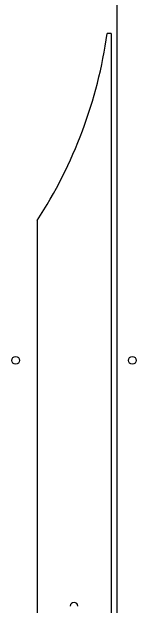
# Model space of a CAD drawing. Header units: inches. Extents: x -0.5 to 19.7, y 0 to 45.8.
# Drawn here: x 17.56 to 19.56, y 17.06 to 26.59 of the extents above; entities that cross this region are included whole.
import ezdxf

# ---------------------------------------------------------------- set-up
doc = ezdxf.new("R2010")
doc.units = ezdxf.units.IN
doc.header["$MEASUREMENT"] = 0
for name, color, linetype in [('6A_125BIT_500DEP', 7, 'Continuous'), ('7_VCARVE_BIT', 7, 'Continuous'), ('8_250BIT_500OUTLINE', 7, 'Continuous'), ('DF_COMP', 7, 'Continuous')]:
    doc.layers.add(name, color=color, linetype=linetype)

msp = doc.modelspace()

# ---------------------------------------------------------------- linework, layer by layer
at = {"layer": '6A_125BIT_500DEP', "linetype": 'Continuous'}
for centre in [(17.6254, 21), (19.4999, 21)]:
    msp.add_circle(centre, 0.0625, dxfattribs=at)
at = {"layer": '7_VCARVE_BIT', "linetype": 'Continuous'}
msp.add_circle((17.6254, 21), 0.0625, dxfattribs=at)
at = {"layer": '8_250BIT_500OUTLINE', "linetype": 'Continuous'}
msp.add_line((19.2498, 45.5), (19.2499, 4.165), dxfattribs=at)
at = {"layer": 'DF_COMP', "linetype": 'Continuous'}
for p, q in [((19.1582, 26.2423), (19.0957, 26.2423)), ((19.1582, 26.2423), (19.1582, 12.3048)), ((17.9682, 23.2423), (17.9682, 12.3048))]:
    msp.add_line(p, q, dxfattribs=at)
for centre, radius, start, end in [((11.8241, 27.2633), 7.3429, 326.79696, 352.00726), ((18.5632, 17.0548), 0.0625, 3.01175, 176.98825)]:
    msp.add_arc(centre, radius, start, end, dxfattribs=at)

doc.saveas('drawing.dxf')
